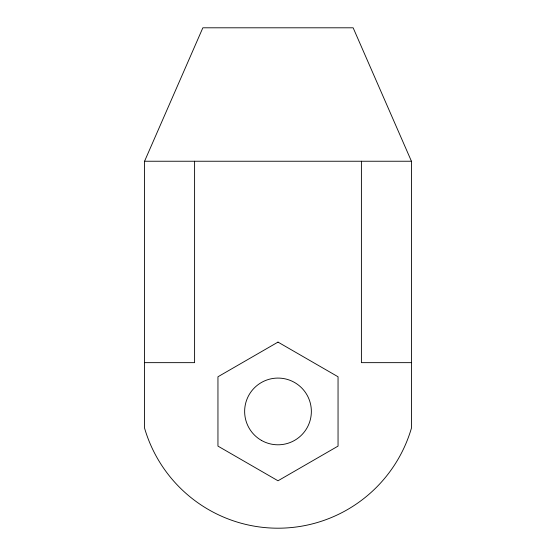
<?xml version="1.0" encoding="UTF-8"?>
<svg xmlns="http://www.w3.org/2000/svg" width="556" height="556" viewBox="0 0 556 556"><rect width="100%" height="100%" fill="white"/><g stroke="black" fill="none" stroke-linecap="round" stroke-linejoin="round"><path stroke-width="0.83" d="M144.56 161.24L202.857 27.8L353.143 27.8L411.44 161.24L411.44 428.12A139 139 0 0 1 144.56 428.12L144.56 161.24L411.44 161.24M144.56 362.651L194.6 362.651L194.6 161.24M411.44 362.651L361.4 362.651L361.4 161.24M278 342.1L217.952 376.773L217.952 446.107L278 480.78L338.048 446.107L338.048 376.773L278 342.1M261.32 440.331A33.36 33.36 0 0 0 311.36 411.44A33.36 33.36 0 0 0 261.32 382.549A33.36 33.36 0 0 0 261.32 440.331"/></g></svg>
